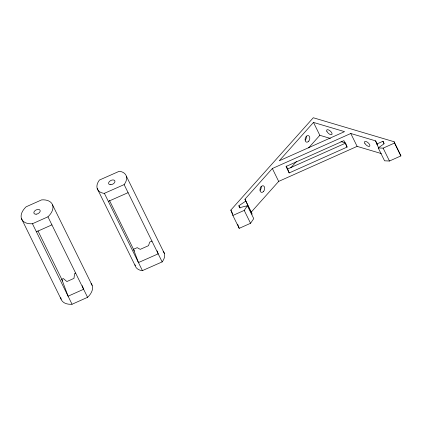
<?xml version="1.0" encoding="UTF-8"?>
<svg xmlns="http://www.w3.org/2000/svg" width="422" height="422" viewBox="0 0 422 422"><rect width="100%" height="100%" fill="white"/><g stroke="black" fill="none" stroke-linecap="round" stroke-linejoin="round"><path stroke-width="0.63" d="M232.865 215.468L244.217 210.399L247.403 205.736L253.738 218.617L250.552 223.28L239.2 228.349L232.865 215.468L230.845 210.066L313.282 117.749L394.074 141.734L400.9 155.918L389.48 161.019L384.574 160.814L378.233 147.932L383.957 143.86L382.981 141.254L376.772 144.023L378.792 148.122M244.955 199.184L252.034 214.054L244.955 199.184L272.343 168.515L350.782 133.494L375.596 140.864L377.611 144.962M313.499 122.427L279.227 160.808L344.547 131.643L313.499 122.427L319.834 135.309L330.389 138.442M251.29 212.066L278.678 181.397L357.118 146.376L381.314 153.561M290.769 167.856L296.408 161.542M308.556 147.937L319.834 135.309M247.403 205.736L239.612 207.693L238.884 205.736L245.694 201.173M32.436 223.739L47.95 216.813A17.012 10.402 -26.2 0 0 41.625 199.88L26.111 206.812A17.012 10.402 -26.2 0 0 32.436 223.739L72.051 304.251L87.57 297.325A17.012 10.402 -26.2 0 0 91.062 283.51M36.398 231.789L51.917 224.863M289.175 172.946L287.688 168.969L345.613 143.111L347.095 147.083L289.175 172.946L286.005 166.5L343.925 140.642L347.095 147.083M75.665 273.066L74.588 273.546L73.982 278.378L66.887 281.543L63.358 278.557L61.765 279.269L68.09 296.197L83.609 289.27L82.253 285.647M378.233 147.932L383.139 148.138L394.559 143.037L394.074 141.734M104.382 193.329L124.131 184.604A15.878 9.711 -26.2 0 0 120.059 171.379L119.168 171.321L99.418 180.046A15.878 9.711 -26.2 0 0 103.49 193.271L104.382 193.329L142.414 270.618L162.159 261.898A15.878 9.711 -26.2 0 0 163.161 251.275M108.343 201.378L128.093 192.659M152.047 241.078L149.668 242.117L148.544 245.662L140.225 249.355L137.213 247.656L133.489 249.281L138.453 262.568L158.197 253.844L157.074 250.826M142.414 270.618L141.518 270.56A15.878 9.711 -26.2 0 1 134.987 264.731M340.95 141.576L345.296 142.868M394.559 143.037L400.9 155.918M382.981 141.254L384.131 143.596M383.139 148.138L389.48 161.019M350.782 133.494L357.118 146.376M286.248 166.041L287.688 168.969M272.343 168.515L278.678 181.397M244.217 210.399L250.552 223.28M238.884 205.736L240.034 208.078M230.845 210.066L232.86 214.165M126.368 176.196L164.401 253.49M124.131 184.604L162.159 261.898M109.462 200.45L134.338 251.006M97.181 188.455L135.209 265.744M52.544 204.886L92.165 285.393M47.95 216.813L87.57 297.325M37.922 230.813L62.614 280.994M21.517 218.738L61.132 299.245M375.596 140.864L376.772 144.023M237.633 224.151L239.2 228.349M306.219 136.111A3.402 2.247 -73.5 0 1 305.27 140.136M261.123 186.376A3.402 2.247 -73.5 0 1 260.105 190.385M72.051 304.251A17.012 10.402 -26.2 0 1 60.752 297.631M263.576 191.414A3.402 2.247 -73.5 0 0 263.449 185.854A3.402 2.247 -73.5 0 0 259.973 189.916A3.402 2.247 -73.5 0 0 263.576 191.414M364.914 143.522A3.402 1.488 41.8 0 0 369.619 146.26A3.402 1.488 41.8 0 0 366.992 141.945A3.402 1.488 41.8 0 0 364.914 143.522M308.74 141.164A3.402 2.247 -73.5 0 0 308.508 135.641A3.402 2.247 -73.5 0 0 305.09 139.814A3.402 2.247 -73.5 0 0 308.74 141.164M326.908 131.448A3.402 1.488 41.8 0 0 331.608 134.655A3.402 1.488 41.8 0 0 329.582 130.482A3.402 1.488 41.8 0 0 326.908 131.448M36.113 214.197A3.402 2.078 -26.2 0 0 40.132 210.425A3.402 2.078 -26.2 0 0 34.847 210.81A3.402 2.078 -26.2 0 0 36.113 214.197M110.854 184.709A3.402 2.078 -26.2 0 0 114.879 180.938A3.402 2.078 -26.2 0 0 109.588 181.323A3.402 2.078 -26.2 0 0 110.854 184.709"/></g></svg>
